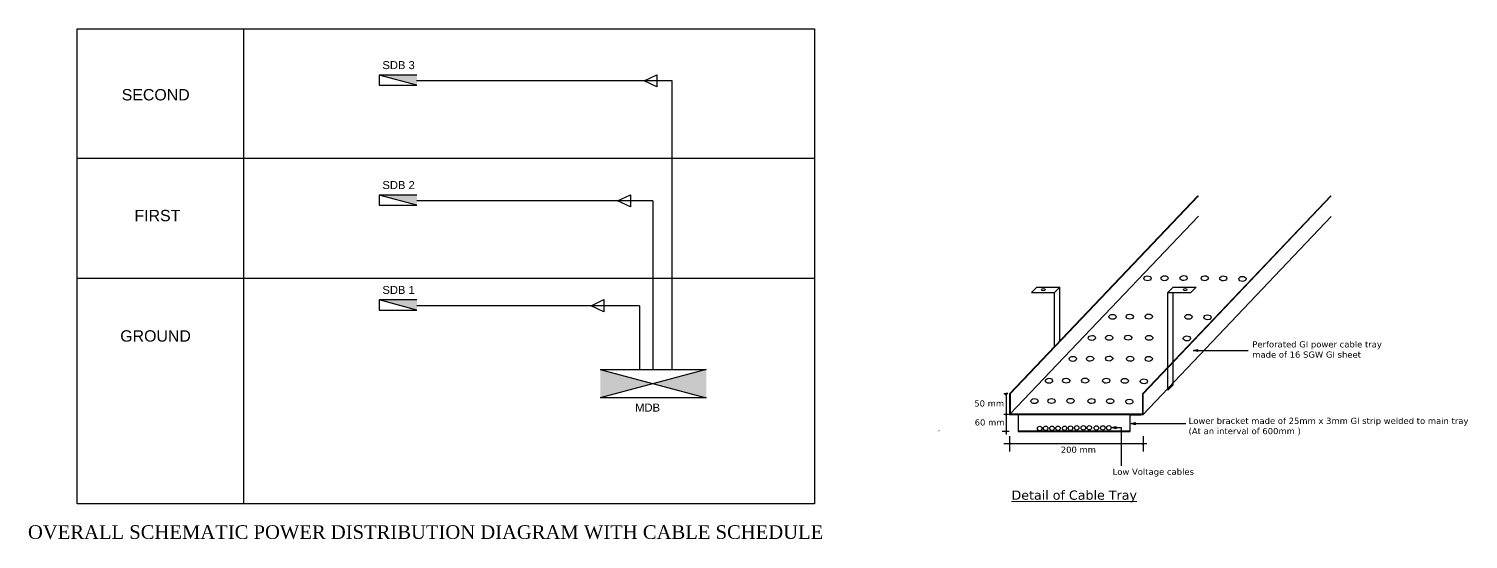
# Model space of a CAD drawing. Header units: inches. Extents: x -3071 to 2534411, y -17796 to 388172.
# Drawn here: x 2138886 to 2534411, y 193535 to 333769 of the extents above; entities that cross this region are included whole.
import ezdxf

# ---------------------------------------------------------------- set-up
doc = ezdxf.new("R2010")
doc.units = ezdxf.units.IN
doc.header["$MEASUREMENT"] = 0
doc.linetypes.add('Hidden', pattern=[15, 12, -3])
for name, color, linetype, lineweight in [('1 LIGHT N SWITCH', 3, 'Continuous', 25), ('4 DB BOXES', 3, 'Continuous', 25), ('5 DB BOXES', 3, 'Continuous', 25), ('ELEVATION', 7, 'Continuous', 40), ('Singleline', 82, 'Continuous', 20), ('walls', 12, 'Continuous', 30), ('wire', 7, 'Continuous', 0)]:
    doc.layers.add(name, color=color, linetype=linetype, lineweight=lineweight)
doc.layers.add('TREE', color=3, linetype='Continuous')
doc.layers.add('Wires', color=1, linetype='Continuous')
doc.styles.add('MM', font='dutch.ttf')
doc.styles.add('ordinary', font='romans.shx')
doc.styles.add('ROOM', font='arial.ttf')
pattern_1 = [(37.5, (631009.50967, 3116854.20855), (-0.011068, 0.33856), [0, -0.267077, 0, -0.298705, 0, -0.285527]), (7.5, (631009.50967, 3116854.20855), (0.310965, 0.495876), [0, -0.144081, 0, -0.240721, 0, -0.092247]), (327.5, (631009.29355, 3116854.20855), (0.547182, 0.000994), [0, -0.087854, 0, -0.316276, 0, -0.412915]), (317.5, (631009.29355, 3116854.20855), (0.528203, 0.154215), [0, -0.043927, 0, -0.207336, 0, -0.237207])]

# ---------------------------------------------------------------- blocks, each defined once
blk = doc.blocks.new('mpb')
h = blk.add_hatch(color=3)
h.paths.add_polyline_path([(531970, 179435), (531970, 179646), (531575, 179540)])
h.paths.add_polyline_path([(531575, 179540), (531284, 179618), (531284, 179462)])
h.paths.add_polyline_path([(531284, 179462), (531284, 179618), (531180, 179646), (531180, 179435)])
at = {"color": 3}
for p, q in [((531180, 179646), (531970, 179646)), ((531180, 179646), (531970, 179435)), ((531970, 179646), (531180, 179435)), ((531970, 179435), (531180, 179435))]:
    blk.add_line(p, q, dxfattribs=at)
blk = doc.blocks.new('FDB')
at = {"layer": '4 DB BOXES'}
blk.add_hatch(color=256, dxfattribs=at).paths.add_polyline_path([(-65075.48, -197982.42), (-65075.48, -197977), (-65095.76, -197982.42)])
for p, q in [((-65095.76, -197982.42), (-65095.76, -197977)), ((-65095.76, -197977), (-65075.48, -197977)), ((-65075.48, -197977), (-65095.76, -197982.42)), ((-65075.48, -197982.42), (-65095.76, -197982.42))]:
    blk.add_line(p, q, dxfattribs=at)
blk = doc.blocks.new('K')
at = {"layer": 'TREE'}
h = blk.add_hatch(dxfattribs=at)
h.set_pattern_fill('AR-SAND', color=1, scale=0.175709, style=0)
h.set_pattern_definition(pattern_1)
h.paths.add_polyline_path([(631013, 3116859, 0.383131679), (631011, 3116858, 0.057366907), (631011, 3116857, 0.151629386), (631013, 3116858, -0.220250916)])
h = blk.add_hatch(dxfattribs=at)
h.set_pattern_fill('AR-SAND', color=4, scale=0.175709, style=0)
h.set_pattern_definition(pattern_1)
h.paths.add_polyline_path([(631013, 3116858, -0.151629386), (631011, 3116857, 0.492293383), (631014, 3116856, 0.236041309)])
h = blk.add_hatch(dxfattribs=at)
h.set_pattern_fill('AR-SAND', color=2, scale=0.175709, style=0)
h.set_pattern_definition(pattern_1)
h.paths.add_polyline_path([(631013, 3116859, 0.220250916), (631013, 3116858, -0.179417534), (631014, 3116858, 0.324292068)])
h = blk.add_hatch(dxfattribs=at)
h.set_pattern_fill('AR-SAND', color=6, scale=0.175709, style=0)
h.set_pattern_definition(pattern_1)
h.paths.add_polyline_path([(631015, 3116858, 0.106323973), (631014, 3116858, 0.179417534), (631013, 3116858, -0.236041309), (631014, 3116856, 0.277437298)])
at = {"layer": 'walls'}
for radius in [3.82, 1.75]:
    blk.add_circle((631013, 3116858, -18), radius, dxfattribs=at)
for centre, radius, start, end in [((631013, 3116858, -18), 3.47, 74.7579185, 174.4264202), ((631011, 3116860, -18), 2.95, 228.4756153, 258.6743812), ((631013, 3116858, -18), 3.47, 181.7109027, 262.2134367), ((631011, 3116860, -18), 3.3, 233.3497507, 261.6269598), ((631013, 3116858, -18), 2.1, 102.1329651, 189.5258031), ((631011, 3116860, -18), 2.95, 265.8890396, 300.3772251), ((631013, 3116858, -18), 2.1, 200.0755482, 292.0636059), ((631015, 3116859, -18), 2.44, 111.0516756, 156.2059208), ((631015, 3116859, -18), 2.08, 161.3040627, 210.9885848), ((631012, 3116856, -18), 1.96, 289.888712, 349.5890505), ((631015, 3116859, -18), 2.08, 98.3730779, 150.3989879), ((631013, 3116858, -18), 2.1, 30.816334, 90.6937863), ((631013, 3116858, -18), 3.47, 273.7199548, 1.1089283), ((631012, 3116856, -18), 1.96, 1.4138483, 54.5381613), ((631015, 3116856, -18), 2.52, 93.9331639, 134.6197437), ((631012, 3116856, -18), 2.31, 306.106622, 356.1952378), ((631013, 3116858, -18), 3.47, 9.1644662, 64.6808313), ((631013, 3116858, -18), 2.1, 303.7598706, 19.9476795), ((631015, 3116856, -18), 2.87, 54.7920833, 89.2668742), ((631015, 3116856, -18), 2.52, 47.5981128, 85.2756152)]:
    blk.add_arc(centre, radius, start, end, dxfattribs=at)

msp = doc.modelspace()

# ---------------------------------------------------------------- hatches: boundary and pattern name
at = {"layer": 'Wires', "linetype": 'Continuous'}
h = msp.add_hatch(color=256, dxfattribs=at)
edge = h.paths.add_edge_path()
edge.add_arc((2408462.47, 227857.27), 45.37, 55.8297646, 165.8297645, ccw=False)
edge.add_arc((2408530.17, 227855.4), 57.75, 26.9736071, 136.973607, ccw=False)
edge.add_arc((2408627.56, 227856.82), 52.18, 41.6542606, 151.6542605, ccw=False)
edge.add_arc((2408726.13, 227844.03), 76.19, 31.459111, 141.4591109, ccw=False)
edge.add_arc((2408818.95, 227852), 42.25, 21.1971842, 131.1971841, ccw=False)
edge.add_arc((2408805.02, 227835.69), 61.98, -79.3656471, 30.6343528, ccw=False)
edge.add_arc((2408814.97, 227774.99), 1.5, 241.8763828, 351.8763827, ccw=False)
edge.add_arc((2408772.09, 227790.9), 45.56, 227.7848084, 337.7848083, ccw=False)
edge.add_arc((2408693.6, 227793.15), 59.91, 213.0700827, 323.0700826, ccw=False)
edge.add_arc((2408605.91, 227786.71), 45.76, 215, 325, ccw=False)
edge.add_arc((2408518.87, 227797.62), 61.94, 213.1335949, 323.1335948, ccw=False)
edge.add_arc((2408453.92, 227788.51), 27.98, 187.8526765, 297.8526764, ccw=False)
edge.add_arc((2408431.36, 227807.32), 23.22, 147.140606, 257.1406059, ccw=False)
edge.add_arc((2408432.13, 227841.83), 29.85, 117.2169676, 227.2169675, ccw=False)
h = msp.add_hatch(color=256, dxfattribs=at)
edge = h.paths.add_edge_path()
edge.add_arc((2410438.89, 227817.23), 45.37, 55.8297643, 165.8297642, ccw=False)
edge.add_arc((2410506.59, 227815.36), 57.75, 26.9736111, 136.973611, ccw=False)
edge.add_arc((2410603.98, 227816.78), 52.18, 41.6542605, 151.6542604, ccw=False)
edge.add_arc((2410702.55, 227803.99), 76.19, 31.4591078, 141.4591077, ccw=False)
edge.add_arc((2410795.37, 227811.96), 42.25, 21.1971899, 131.1971898, ccw=False)
edge.add_arc((2410781.44, 227795.65), 61.98, -79.3656471, 30.6343528, ccw=False)
edge.add_arc((2410791.39, 227734.95), 1.5, 241.8765114, 351.8765113, ccw=False)
edge.add_arc((2410748.51, 227750.86), 45.56, 227.7848084, 337.7848083, ccw=False)
edge.add_arc((2410670.02, 227753.11), 59.91, 213.0700827, 323.0700826, ccw=False)
edge.add_arc((2410582.33, 227746.67), 45.76, 215, 325, ccw=False)
edge.add_arc((2410495.29, 227757.59), 61.94, 213.1335949, 323.1335948, ccw=False)
edge.add_arc((2410430.34, 227748.47), 27.98, 187.8526758, 297.8526757, ccw=False)
edge.add_arc((2410407.78, 227767.29), 23.22, 147.1406057, 257.1406056, ccw=False)
edge.add_arc((2410408.55, 227801.79), 29.85, 117.2169656, 227.2169655, ccw=False)
h = msp.add_hatch(color=256, dxfattribs=at)
edge = h.paths.add_edge_path()
edge.add_arc((2441334.72, 227766.77), 45.37, 55.8297642, 165.8297641, ccw=False)
edge.add_arc((2441402.41, 227764.9), 57.75, 26.973611, 136.9736109, ccw=False)
edge.add_arc((2441499.8, 227766.32), 52.18, 41.6542605, 151.6542604, ccw=False)
edge.add_arc((2441598.38, 227753.53), 76.19, 31.4591079, 141.4591078, ccw=False)
edge.add_arc((2441691.19, 227761.5), 42.25, 21.1971897, 131.1971896, ccw=False)
edge.add_arc((2441677.26, 227745.2), 61.98, -79.3656455, 30.6343544, ccw=False)
edge.add_arc((2441687.22, 227684.5), 1.5, 241.8763831, 351.876383, ccw=False)
edge.add_arc((2441644.34, 227700.4), 45.56, 227.7848081, 337.784808, ccw=False)
edge.add_arc((2441565.84, 227702.65), 59.91, 213.0700827, 323.0700826, ccw=False)
edge.add_arc((2441478.15, 227696.21), 45.76, 215, 325, ccw=False)
edge.add_arc((2441391.11, 227707.13), 61.94, 213.133591, 323.1335909, ccw=False)
edge.add_arc((2441326.16, 227698.01), 27.98, 187.8526841, 297.852684, ccw=False)
edge.add_arc((2441303.61, 227716.83), 23.22, 147.140607, 257.1406069, ccw=False)
edge.add_arc((2441304.38, 227751.33), 29.85, 117.2169689, 227.2169688, ccw=False)
h = msp.add_hatch(color=256, dxfattribs=at)
edge = h.paths.add_edge_path()
edge.add_arc((2444202.6, 227778.98), 45.37, 55.8297641, 165.829764, ccw=False)
edge.add_arc((2444270.3, 227777.11), 57.75, 26.973611, 136.9736109, ccw=False)
edge.add_arc((2444367.69, 227778.53), 52.18, 41.6542651, 151.654265, ccw=False)
edge.add_arc((2444466.26, 227765.74), 76.19, 31.4591079, 141.4591078, ccw=False)
edge.add_arc((2444559.08, 227773.71), 42.25, 21.1971842, 131.1971841, ccw=False)
edge.add_arc((2444545.15, 227757.4), 61.98, -79.3656471, 30.6343528, ccw=False)
edge.add_arc((2444555.1, 227696.7), 1.5, 241.8762375, 351.8762374, ccw=False)
edge.add_arc((2444512.22, 227712.61), 45.56, 227.7848134, 337.7848133, ccw=False)
edge.add_arc((2444433.73, 227714.86), 59.91, 213.0700787, 323.0700786, ccw=False)
edge.add_arc((2444346.04, 227708.42), 45.76, 215, 325, ccw=False)
edge.add_arc((2444259, 227719.33), 61.94, 213.1335988, 323.1335987, ccw=False)
edge.add_arc((2444194.05, 227710.22), 27.98, 187.8526687, 297.8526686, ccw=False)
edge.add_arc((2444171.49, 227729.03), 23.22, 147.140611, 257.1406109, ccw=False)
edge.add_arc((2444172.26, 227763.54), 29.85, 117.2169678, 227.2169677, ccw=False)

# ---------------------------------------------------------------- linework, layer by layer
at = {"layer": '1 LIGHT N SWITCH', "ltscale": 3}
for p, q in [((2197963.89, 203288.14), (2197963.89, 333768.7)), ((2315682.51, 319465.25), (2245415.02, 319465.25)), ((2315682.51, 240121.24), (2315682.51, 319465.25)), ((2310326.36, 286513.54), (2245526.62, 286513.54)), ((2310326.36, 286513.54), (2310326.36, 240121.24)), ((2306727.41, 257692.04), (2245526.62, 257692.04)), ((2306727.41, 257692.04), (2306727.41, 240121.24))]:
    msp.add_line(p, q, dxfattribs=at)
at = {"layer": '1 LIGHT N SWITCH', "linetype": 'Hidden', "ltscale": 100000}
for p, q in [((2152221.02, 298235.44), (2354789.02, 298235.44)), ((2152221.02, 265283.73), (2354789.02, 265283.73))]:
    msp.add_line(p, q, dxfattribs=at)
at = {"layer": '1 LIGHT N SWITCH', "ltscale": 1000}
msp.add_lwpolyline([(2152221.02, 333768.7), (2354789.02, 333768.7), (2354789.02, 203288.14), (2152221.02, 203288.14)], close=True, dxfattribs=at)
at = {"layer": '1 LIGHT N SWITCH', "color": 1, "ltscale": 1000}
for points in [[(2307941.73, 319465.25), (2311496.09, 321128.79), (2311496.09, 317801.71)], [(2300658.09, 286513.54), (2304212.45, 288177.08), (2304212.45, 284849.99)], [(2293374.45, 257692.04), (2296928.81, 259355.59), (2296928.81, 256028.5)]]:
    msp.add_lwpolyline(points, close=True, dxfattribs=at)
at = {"layer": 'Wires', "linetype": 'Continuous'}
for p, q in [((2408403.82, 233471.97), (2460100.56, 287860.98)), ((2408579.19, 233471.97), (2460275.93, 287860.98)), ((2444947.9, 233471.97), (2496644.64, 287860.98)), ((2445067.2, 233471.97), (2496763.94, 287860.98)), ((2408579.19, 227940.89), (2460275.93, 282329.9)), ((2445067.2, 227812.66), (2496763.94, 282201.66)), ((2415870.6, 262796.11), (2414398.78, 261328.96)), ((2414398.78, 261328.96), (2420723.75, 261328.96)), ((2415870.6, 262796.11), (2422195.58, 262796.11)), ((2422195.58, 262796.11), (2420723.75, 261328.96)), ((2420723.75, 246249), (2420723.75, 261328.96)), ((2422195.58, 247797.47), (2422195.58, 262796.11)), ((2453348.99, 262796.11), (2451877.17, 261328.96)), ((2451877.17, 234514.79), (2451877.17, 261328.96)), ((2451877.17, 261328.96), (2458202.14, 261328.96)), ((2453348.99, 262796.11), (2459673.96, 262796.11)), ((2453348.99, 235981.94), (2453348.99, 261328.96)), ((2459673.96, 262796.11), (2458202.14, 261328.96)), ((2458867.51, 245370.89), (2460038.35, 245687.56)), ((2458867.51, 245370.89), (2473902.82, 245370.89)), ((2460038.35, 245066.05), (2458867.51, 245370.89)), ((2460038.35, 245687.56), (2460038.35, 245066.05)), ((2407938.74, 233471.97), (2406782.42, 233471.97)), ((2407139.77, 233172.4), (2407816.66, 233760.01)), ((2407484.86, 233792.86), (2407484.86, 222283.38)), ((2408579.19, 233471.97), (2408403.82, 233471.97)), ((2408403.82, 233471.97), (2408403.82, 227812.66)), ((2408579.19, 233471.97), (2408579.19, 227940.89)), ((2444947.9, 233471.97), (2444947.9, 227940.89)), ((2445067.2, 233471.97), (2444947.9, 233471.97)), ((2445067.2, 227812.66), (2445067.2, 233471.97)), ((2453348.99, 235981.94), (2451877.17, 234514.79)), ((2408085.6, 227812.66), (2406845.83, 227812.66)), ((2407258.99, 227616.59), (2407713.69, 228011.31)), ((2408403.82, 227812.66), (2445067.2, 227812.66)), ((2408528.77, 227773.85), (2408528.77, 227812.66)), ((2408528.77, 227773.85), (2410718.99, 227773.85)), ((2408579.19, 227940.89), (2444947.9, 227940.89)), ((2408754.73, 227754.91), (2408754.73, 227890.95)), ((2410718.99, 227773.85), (2410718.99, 223140.47)), ((2410731.15, 227714.87), (2410731.15, 227850.91)), ((2410808.02, 223227.83), (2410808.02, 227812.66)), ((2441437.75, 227812.66), (2441437.75, 223227.83)), ((2441524.03, 223140.47), (2441524.03, 227676.62)), ((2441524.03, 227676.62), (2444494.86, 227676.62)), ((2441626.98, 227664.41), (2441626.98, 227800.45)), ((2441761.25, 225306.34), (2442932.08, 225623.02)), ((2442932.08, 225623.02), (2442932.08, 225001.51)), ((2444494.86, 227676.62), (2444494.86, 227812.66)), ((2408259.55, 223140.47), (2406308.51, 223147.81)), ((2407258.99, 222947.31), (2407713.69, 223342.03)), ((2408403.82, 221855.37), (2408403.82, 217640.88)), ((2410718.99, 223140.47), (2441524.03, 223140.47)), ((2441437.75, 223227.83), (2410808.02, 223227.83)), ((2436382.42, 224210.11), (2437553.25, 224526.79)), ((2437553.25, 223905.28), (2436382.42, 224210.11)), ((2436382.42, 224210.11), (2439055.01, 224210.11)), ((2437553.25, 224526.79), (2437553.25, 223905.28)), ((2439055.01, 224210.11), (2439055.01, 213668.96)), ((2441761.25, 225306.34), (2456796.55, 225306.34)), ((2442932.08, 225001.51), (2441761.25, 225306.34)), ((2445067.2, 221855.37), (2445067.2, 217640.88)), ((2406810.35, 219824.8), (2446137.31, 219824.8)), ((2408177.96, 219628.73), (2408632.65, 220023.45)), ((2444841.34, 219628.73), (2445296.03, 220023.45))]:
    msp.add_line(p, q, dxfattribs=at)
for points in [[(2408418.48, 227868.37, -0.52056705), (2408487.95, 227894.8, -0.52056705), (2408581.64, 227881.59, -0.52056705), (2408666.54, 227891.5, -0.52056705), (2408791.12, 227883.79, -0.52056705), (2408858.35, 227867.27, -0.52056705), (2408816.45, 227774.78, -0.52056705), (2408814.27, 227773.67, -0.52056705), (2408741.48, 227757.16, -0.52056705), (2408643.39, 227760.46, -0.52056705), (2408568.42, 227760.46, -0.52056705), (2408466.99, 227763.77, -0.52056705), (2408426.2, 227784.69, -0.52056705), (2408411.86, 227819.92, -0.52056705)], [(2410394.9, 227828.33, -0.52056705), (2410464.37, 227854.77, -0.52056705), (2410558.06, 227841.55, -0.52056705), (2410642.96, 227851.46, -0.52056705), (2410767.54, 227843.75, -0.52056705), (2410834.76, 227827.24, -0.52056705), (2410792.87, 227734.74, -0.52056705), (2410790.69, 227733.63, -0.52056705), (2410717.9, 227717.12, -0.52056705), (2410619.81, 227720.42, -0.52056705), (2410544.84, 227720.42, -0.52056705), (2410443.41, 227723.73, -0.52056705), (2410402.62, 227744.65, -0.52056705), (2410388.28, 227779.88, -0.52056705)], [(2441290.73, 227777.88, -0.52056705), (2441360.2, 227804.31, -0.52056705), (2441453.88, 227791.1, -0.52056705), (2441538.79, 227801, -0.52056705), (2441663.36, 227793.29, -0.52056705), (2441730.59, 227776.78, -0.52056705), (2441688.7, 227684.28, -0.52056705), (2441686.51, 227683.18, -0.52056705), (2441613.73, 227666.66, -0.52056705), (2441515.64, 227669.96, -0.52056705), (2441440.67, 227669.96, -0.52056705), (2441339.24, 227673.27, -0.52056705), (2441298.44, 227694.19, -0.52056705), (2441284.1, 227729.43, -0.52056705)], [(2444158.61, 227790.08, -0.52056705), (2444228.08, 227816.51, -0.52056705), (2444321.77, 227803.3, -0.52056705), (2444406.67, 227813.21, -0.52056705), (2444531.25, 227805.5, -0.52056705), (2444598.48, 227788.98, -0.52056705), (2444556.58, 227696.49, -0.52056705), (2444554.4, 227695.38, -0.52056705), (2444481.61, 227678.87, -0.52056705), (2444383.52, 227682.17, -0.52056705), (2444308.55, 227682.17, -0.52056705), (2444207.12, 227685.48, -0.52056705), (2444166.33, 227706.4, -0.52056705), (2444151.99, 227741.63, -0.52056705)]]:
    msp.add_lwpolyline(points, format="xyb", close=True, dxfattribs=at)
for centre in [(2416659.31, 223967.71), (2418289.79, 223994.86), (2420056.08, 223982.4), (2421686.55, 224009.55), (2423500.7, 224020.28), (2425131.18, 224047.43), (2426846.82, 224126.69), (2428660.97, 224137.42), (2430291.45, 224164.57), (2432211.82, 224103.16), (2434025.97, 224113.89), (2435656.44, 224141.05)]:
    msp.add_circle(centre, 612.98, dxfattribs=at)
for centre, major_axis in [((2446283.18, 265207.1), (995.2, 22.92)), ((2450995.51, 265245.5), (995.2, 22.92)), ((2456217.58, 265283.03), (995.2, 22.92)), ((2462004.43, 265229.12), (995.2, 22.92)), ((2467115.25, 265196.58), (995.2, 22.92)), ((2472377.67, 265061.81), (995.2, 22.92)), ((2417685.99, 262120.57), (497.6, 11.46)), ((2456631.58, 262105.4), (497.6, 11.46)), ((2436694.59, 254635.77), (995.2, 22.92)), ((2441406.92, 254674.17), (995.2, 22.92)), ((2446629, 254711.7), (995.2, 22.92)), ((2457526.67, 254625.26), (995.2, 22.92)), ((2462789.09, 254490.48), (995.2, 22.92)), ((2431016.92, 248834.63), (995.2, 22.92)), ((2435729.25, 248873.04), (995.2, 22.92)), ((2440951.32, 248910.57), (995.2, 22.92)), ((2446738.17, 248856.66), (995.2, 22.92)), ((2457111.42, 248689.35), (995.2, 22.92)), ((2425787.25, 243082.78), (995.2, 22.92)), ((2430499.58, 243121.19), (995.2, 22.92)), ((2435721.65, 243158.72), (995.2, 22.92)), ((2441508.49, 243104.81), (995.2, 22.92)), ((2446619.32, 243072.27), (995.2, 22.92)), ((2419214.24, 237054.28), (995.2, 22.92)), ((2423926.57, 237092.68), (995.2, 22.92)), ((2429148.64, 237130.21), (995.2, 22.92)), ((2434935.49, 237076.3), (995.2, 22.92)), ((2440046.32, 237043.77), (995.2, 22.92)), ((2445308.74, 236908.99), (995.2, 22.92)), ((2415200.14, 231469.28), (995.2, 22.92)), ((2419912.47, 231507.69), (995.2, 22.92)), ((2425134.55, 231545.22), (995.2, 22.92)), ((2430921.39, 231491.31), (995.2, 22.92)), ((2436032.22, 231458.77), (995.2, 22.92)), ((2441294.64, 231324), (995.2, 22.92))]:
    msp.add_ellipse(centre, major_axis=major_axis, ratio=0.683530638, dxfattribs=at)

# ---------------------------------------------------------------- block references
at = {"layer": '5 DB BOXES', "xscale": -511.0559999356047, "yscale": 511.0560002279454, "zscale": 511.0560000161058, "rotation": 180}
for p in [(35502739.48, -100859061.89), (35502739.48, -100892013.6), (35502739.48, -100920835.09)]:
    msp.add_blockref('FDB', p, dxfattribs=at)
at = {"layer": '5 DB BOXES', "xscale": 36.85500560095534, "yscale": 36.85500560095534, "zscale": 36.85500000005959}
msp.add_blockref('mpb', (-17280733.76, -6380729.07), dxfattribs=at)
at = {"layer": 'ELEVATION', "xscale": -0.008922598863136955, "yscale": 0.008922598829030903, "zscale": 0.008922530890348283}
msp.add_blockref('K', (2394669.69, 195634.86), dxfattribs=at)

# ---------------------------------------------------------------- texts
at = {"layer": '1 LIGHT N SWITCH', "color": 1, "ltscale": 3, "char_height": 2199.478, "attachment_point": 1, "style": 'ROOM'}
for s, width, insert in [('SDB 3', 46469.7551, (2236059.52, 324888.76)), ('SDB 2', 46469.7551, (2236059.52, 291937.05)), ('SDB 1', 46469.7551, (2236059.52, 263115.56)), ('MDB', 49792.5315, (2305510.5, 230792.24))]:
    msp.add_mtext_dynamic_manual_height_columns(s, width=width, gutter_width=43989.56, heights=[0], dxfattribs=dict(at, insert=insert))
at = {"layer": '1 LIGHT N SWITCH', "ltscale": 3, "char_height": 3125, "attachment_point": 1, "style": 'ROOM'}
for s, width, insert in [('\\pxqc;SECOND', 145299.2125, (2101108.47, 317213.74)), ('\\pxqc;FIRST', 145299.2125, (2101578.86, 284016.15)), ('GROUND ', 23178.5186, (2164020.98, 250939.64))]:
    msp.add_mtext_dynamic_manual_height_columns(s, width=width, gutter_width=43989.56, heights=[0], dxfattribs=dict(at, insert=insert))
at = {"layer": 'Singleline', "color": 1, "style": 'MM'}
msp.add_text('OVERALL SCHEMATIC POWER DISTRIBUTION DIAGRAM WITH CABLE SCHEDULE', height=3750, dxfattribs=at).set_placement((2138653.54, 193621.73))
at = {"layer": 'wire', "color": 4, "attachment_point": 4, "style": 'ordinary'}
for s, insert, char_height, width in [('{\\fVerdana|b0|i0|c0|p34;Perforated GI power cable tray\\Pmade of 16 SGW GI sheet}', (2475075.7, 245648.26), 1686.9486, 36327.6953), ('{\\fVerdana|b0|i0|c0|p34;50 mm}', (2398688.76, 230825.63), 1686.9486, 8227.0017), ('{\\fVerdana|b0|i0|c0|p34;60 mm}', (2398800.15, 225615.65), 1686.9486, 8227.0017), ('{\\fVerdana|b0|i0|c0|p34;Lower bracket made of 25mm x 3mm GI strip welded to main tray\\P(At an interval of 600mm )}', (2457577.7, 224499.38), 1686.9486, 95749.1786), ('{\\fVerdana|b0|i0|c0|p34;200 mm}', (2422448.78, 218111.99), 1686.9486, 12930.44), ('{\\fVerdana|b0|i0|c0|p34;Low Voltage cables}', (2436697.18, 211825.29), 1686.9486, 26999.5194), ('{\\fVerdana|b0|i0|c0|p34;\\LDetail of Cable Tray}', (2408919.26, 205287.31), 2530.4228, 40499.2791)]:
    msp.add_mtext(s, dxfattribs=dict(at, insert=insert, char_height=char_height, width=width))

doc.saveas('drawing.dxf')
